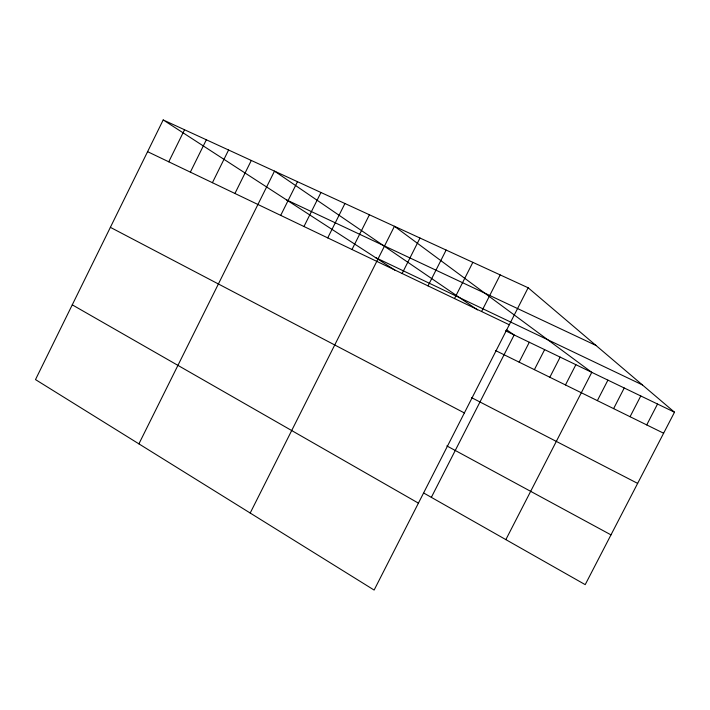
<?xml version="1.0" encoding="UTF-8"?>
<svg xmlns="http://www.w3.org/2000/svg" width="710" height="710" viewBox="0 0 710 710"><rect width="100%" height="100%" fill="white"/><g stroke="black" fill="none" stroke-linecap="round" stroke-linejoin="round"><path stroke-width="1.06" d="M163.202 119.937L35.5 379.593L374.126 590.063L528.142 287.772L163.202 119.937L394.84 270.111M168.758 161.8L184.556 129.752M190.36 172.139L206.344 139.781M212.414 182.692L228.593 150.005M234.93 193.466L251.305 160.451M138.903 443.865L274.504 171.119L477.519 309.906M280.707 215.379L297.49 181.698M303.969 226.508L320.964 192.49M327.727 237.886L344.936 203.513M351.991 249.494L369.422 214.775M250.195 513.037L394.44 226.277L591.785 372.359L505.857 539.618M402.126 273.492L420 238.036M428.023 285.882L446.137 250.053M454.506 298.555L472.86 262.345M481.584 311.521L500.186 274.912M431.352 497.355L514.155 334.96L506.39 329.644M519.134 362.153L529.296 342.255M534.39 369.653L544.632 349.639M549.842 377.25L560.154 357.112M565.479 384.944L575.872 364.692M597.359 400.626L607.911 380.125M613.609 408.623L624.232 387.988M630.063 416.717L640.775 395.958M646.73 424.917L657.531 404.034M528.142 287.772L674.5 412.208L585.209 584.641L423.959 493.157M286.52 199.883L595.965 345.442M375.368 257.49L642.408 384.918M147.591 151.674L509.292 324.781M505.493 330.78L674.5 412.208M495.447 350.5L663.619 433.224M471.458 397.582L637.642 483.395M110.378 227.342L464.367 412.945M446.839 445.907L610.982 534.87M72.269 304.839L418.412 503.141"/></g></svg>
